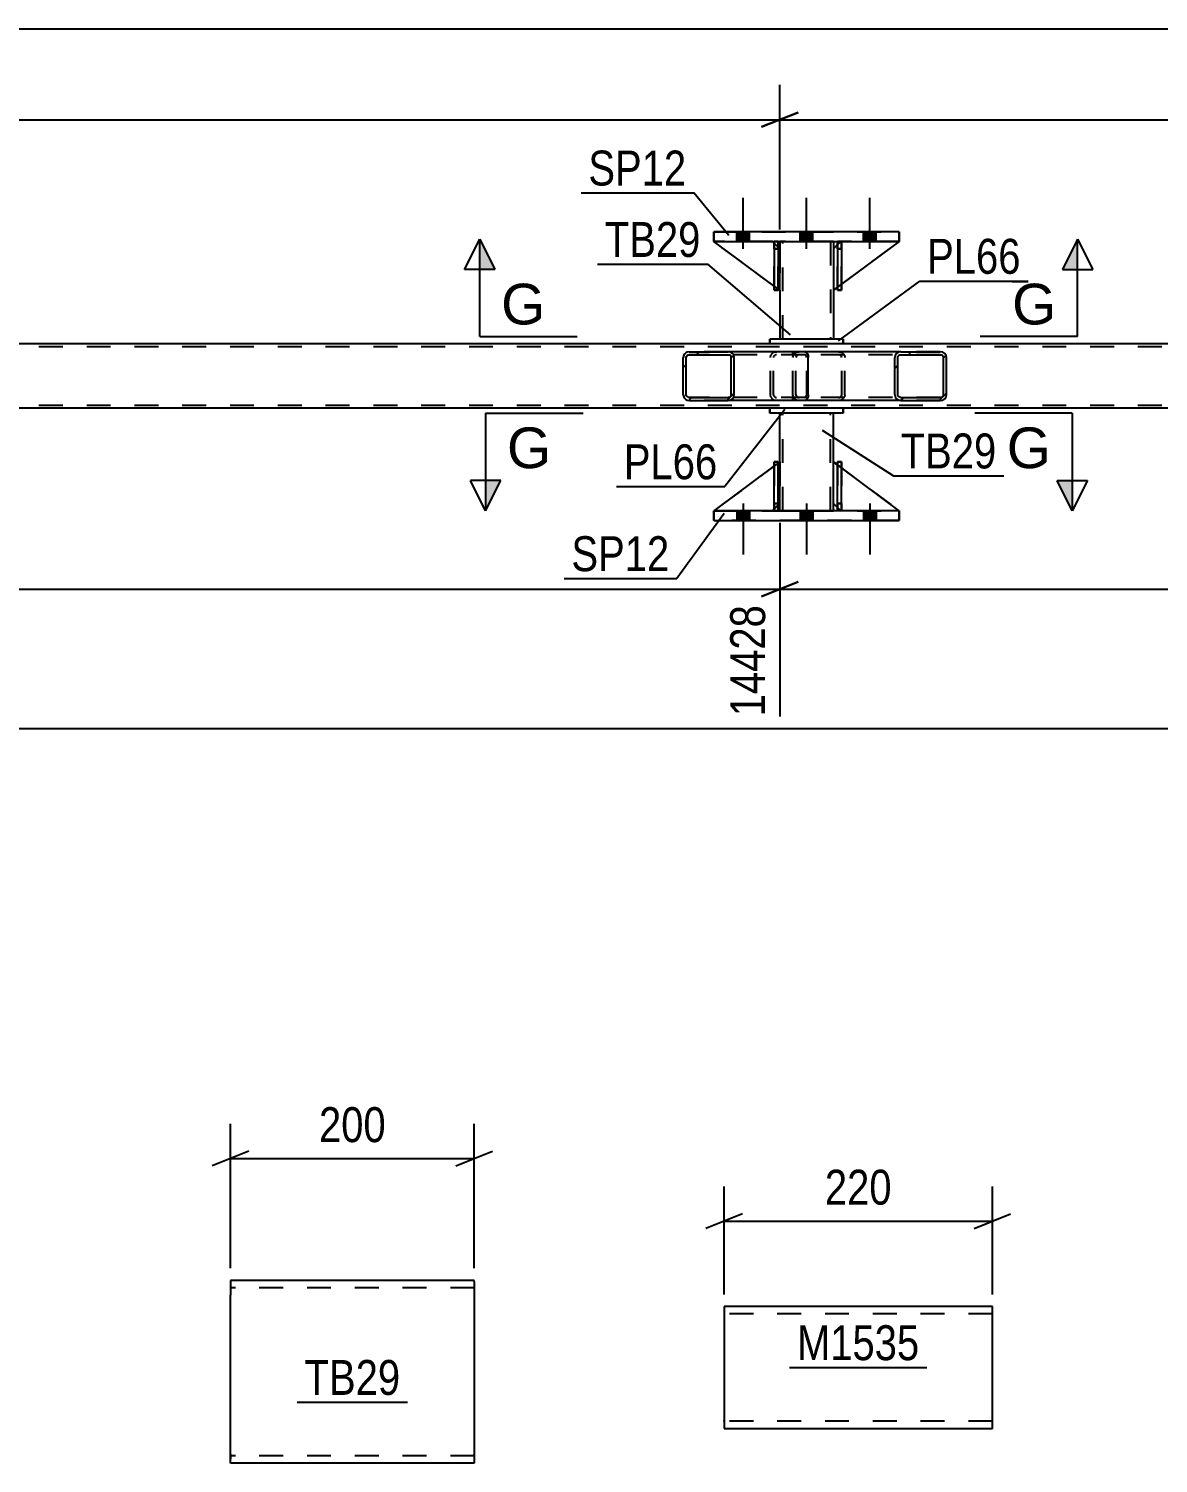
# Model space of a CAD drawing. Header units: millimetres. Extents: x 0 to 841, y 0 to 594.
# Drawn here: x 515.1 to 607.8, y 153.3 to 271 of the extents above; entities that cross this region are included whole.
import ezdxf

# ---------------------------------------------------------------- set-up
doc = ezdxf.new("R2010")
doc.units = ezdxf.units.MM
doc.linetypes.add('DXK_LINE_DOT2', pattern=[3.9198, 1.9599, -1.9599])
doc.styles.add('Arial', font='ARIAL.TTF', dxfattribs={"height": 0.2})
doc.styles.add('Arial Narrow', font='ARIALN.TTF', dxfattribs={"height": 0.2})

# ---------------------------------------------------------------- blocks, each defined once
blk = doc.blocks.new('Bolt-247343265-34656 - 4010')
at = {"linetype": 'Continuous'}
for points in [[(574.24, 231.48), (573.2, 231.48), (573.2, 230.68), (574.24, 230.68)], [(574.24, 231.48), (573.2, 231.48), (573.2, 230.68), (574.24, 230.68)], [(574.24, 231.48), (573.2, 231.48), (573.2, 230.68), (574.24, 230.68)], [(579.44, 231.48), (578.4, 231.48), (578.4, 230.68), (579.44, 230.68)], [(579.44, 231.48), (578.4, 231.48), (578.4, 230.68), (579.44, 230.68)], [(584.64, 231.48), (583.6, 231.48), (583.6, 230.68), (584.64, 230.68)], [(584.64, 231.48), (583.6, 231.48), (583.6, 230.68), (584.64, 230.68)], [(584.64, 231.48), (583.6, 231.48), (583.6, 230.68), (584.64, 230.68)]]:
    blk.add_hatch(color=1, dxfattribs=at).paths.add_polyline_path(points)
at = {"color": 1, "linetype": 'Continuous'}
for p, q in [((573.72, 232.08), (573.72, 227.88)), ((573.72, 232.08), (573.72, 227.88)), ((573.72, 232.08), (573.72, 227.88)), ((578.92, 232.08), (578.92, 227.88)), ((578.92, 232.08), (578.92, 227.88)), ((584.12, 232.08), (584.12, 227.88)), ((584.12, 232.08), (584.12, 227.88)), ((584.12, 232.08), (584.12, 227.88)), ((573.2, 231.48), (573.2, 230.68)), ((573.2, 231.48), (573.2, 230.68)), ((573.2, 231.48), (573.2, 230.68)), ((574.24, 231.48), (574.24, 230.68)), ((574.24, 231.48), (574.24, 230.68)), ((574.24, 231.48), (574.24, 230.68)), ((578.4, 231.48), (578.4, 230.68)), ((578.4, 231.48), (578.4, 230.68)), ((579.44, 231.48), (579.44, 230.68)), ((579.44, 231.48), (579.44, 230.68)), ((583.6, 231.48), (583.6, 230.68)), ((583.6, 231.48), (583.6, 230.68)), ((583.6, 231.48), (583.6, 230.68)), ((584.64, 231.48), (584.64, 230.68)), ((584.64, 231.48), (584.64, 230.68)), ((584.64, 231.48), (584.64, 230.68))]:
    blk.add_line(p, q, dxfattribs=at)
blk = doc.blocks.new('Part-247343265-34537 - 4010')
at = {"linetype": 'Continuous'}
h = blk.add_hatch(dxfattribs=at)
h.set_pattern_fill('', scale=0.7, style=0, pattern_type=0)
h.set_pattern_definition([(45, (590.3647, 244.2285), (-1.57154, 1.57154), [])])
h.paths.add_polyline_path([(590.4, 244.04), (590.36, 244.23), (590.25, 244.38), (590.09, 244.49), (589.89, 244.52), (586.66, 244.52), (586.46, 244.49), (586.3, 244.38), (586.19, 244.23), (586.15, 244.04), (586.15, 241), (586.19, 240.82), (586.3, 240.67), (586.46, 240.56), (586.66, 240.52), (589.89, 240.52), (590.09, 240.56), (590.25, 240.67), (590.36, 240.82), (590.4, 241)])
h.paths.add_polyline_path([(590.13, 240.91), (590.07, 240.84), (589.99, 240.78), (589.89, 240.76), (586.66, 240.76), (586.56, 240.78), (586.48, 240.84), (586.42, 240.91), (586.4, 241), (586.4, 244.04), (586.42, 244.14), (586.48, 244.21), (586.56, 244.27), (586.66, 244.28), (589.89, 244.28), (589.99, 244.27), (590.07, 244.21), (590.13, 244.14), (590.15, 244.04), (590.15, 241)])
at = {"color": 7, "linetype": 'DXK_LINE_DOT2'}
for p, q in [((577.8, 244.04), (577.84, 244.23)), ((577.8, 241), (577.8, 244.04)), ((578.07, 244.14), (578.05, 244.04)), ((578.05, 241), (578.05, 244.04)), ((578.13, 244.21), (578.07, 244.14)), ((578.11, 244.49), (578.31, 244.52)), ((578.21, 244.27), (578.13, 244.21)), ((578.31, 244.28), (578.21, 244.27)), ((578.79, 244.52), (578.31, 244.52)), ((589.89, 244.28), (578.31, 244.28)), ((581.54, 244.52), (581.74, 244.49)), ((581.64, 244.27), (581.54, 244.28)), ((581.72, 244.21), (581.64, 244.27)), ((581.78, 244.14), (581.72, 244.21)), ((581.8, 244.04), (581.78, 244.14)), ((581.8, 241), (581.8, 244.04)), ((582.02, 244.23), (582.05, 244.04)), ((582.05, 241), (582.05, 244.04)), ((589.89, 244.52), (586.66, 244.52)), ((577.84, 240.82), (577.8, 241)), ((578.05, 241), (578.07, 240.91)), ((578.07, 240.91), (578.13, 240.84)), ((578.31, 240.52), (578.11, 240.56)), ((578.13, 240.84), (578.21, 240.78)), ((578.21, 240.78), (578.31, 240.76)), ((589.89, 240.76), (578.31, 240.76)), ((578.79, 240.52), (578.31, 240.52)), ((581.54, 240.76), (581.64, 240.78)), ((581.74, 240.56), (581.54, 240.52)), ((581.64, 240.78), (581.72, 240.84)), ((581.72, 240.84), (581.78, 240.91)), ((581.78, 240.91), (581.8, 241)), ((582.05, 241), (582.02, 240.82)), ((589.89, 240.52), (586.66, 240.52))]:
    blk.add_line(p, q, dxfattribs=at)
at = {"color": 2, "linetype": 'Continuous'}
for p, q in [((586.66, 244.52), (578.79, 244.52)), ((586.19, 244.23), (586.15, 244.04)), ((586.15, 241), (586.15, 244.04)), ((586.4, 244.04), (586.42, 244.14)), ((586.4, 241), (586.4, 244.04)), ((586.42, 244.14), (586.48, 244.21)), ((586.66, 244.52), (586.46, 244.49)), ((586.48, 244.21), (586.56, 244.27)), ((586.56, 244.27), (586.66, 244.28)), ((586.66, 244.52), (589.89, 244.52)), ((586.66, 244.28), (589.89, 244.28)), ((590.09, 244.49), (589.89, 244.52)), ((589.89, 244.28), (589.99, 244.27)), ((589.99, 244.27), (590.07, 244.21)), ((590.07, 244.21), (590.13, 244.14)), ((590.13, 244.14), (590.15, 244.04)), ((590.15, 241), (590.15, 244.04)), ((590.4, 244.04), (590.36, 244.23)), ((590.4, 241), (590.4, 244.04)), ((586.66, 240.52), (578.79, 240.52)), ((586.15, 241), (586.19, 240.82)), ((586.42, 240.91), (586.4, 241)), ((586.48, 240.84), (586.42, 240.91)), ((586.46, 240.56), (586.66, 240.52)), ((586.56, 240.78), (586.48, 240.84)), ((586.66, 240.76), (586.56, 240.78)), ((586.66, 240.76), (589.89, 240.76)), ((586.66, 240.52), (589.89, 240.52)), ((589.99, 240.78), (589.89, 240.76)), ((589.89, 240.52), (590.09, 240.56)), ((590.07, 240.84), (589.99, 240.78)), ((590.13, 240.91), (590.07, 240.84)), ((590.15, 241), (590.13, 240.91)), ((590.36, 240.82), (590.4, 241))]:
    blk.add_line(p, q, dxfattribs=at)
at = {"color": 7, "linetype": 'DXK_LINE_DOT2'}
for centre, start, end in [((578.29, 244.02), 110.7583, 155.6801), ((581.56, 244.02), 24.3199, 69.2417), ((578.29, 241.03), 204.3199, 249.2417), ((581.56, 241.03), 290.7583, 335.6801)]:
    blk.add_arc(centre, 0.496, start, end, dxfattribs=at)
at = {"color": 2, "linetype": 'Continuous'}
for centre, start, end in [((586.64, 244.02), 110.7583, 155.68), ((589.91, 244.02), 24.32, 69.2417), ((586.64, 241.03), 204.32, 249.2417), ((589.91, 241.03), 290.7583, 335.68)]:
    blk.add_arc(centre, 0.496, start, end, dxfattribs=at)
blk = doc.blocks.new('Part-247343265-34545 - 4010')
at = {"linetype": 'Continuous'}
h = blk.add_hatch(dxfattribs=at)
h.set_pattern_fill('', scale=0.7, style=0, pattern_type=0)
h.set_pattern_definition([(45, (572.9536, 244.2285), (-1.57154, 1.57154), [])])
h.paths.add_polyline_path([(572.99, 244.04), (572.95, 244.23), (572.84, 244.38), (572.68, 244.49), (572.49, 244.52), (569.3, 244.52), (569.11, 244.49), (568.95, 244.38), (568.84, 244.23), (568.8, 244.04), (568.8, 241), (568.84, 240.82), (568.95, 240.67), (569.11, 240.56), (569.3, 240.52), (572.49, 240.52), (572.68, 240.56), (572.84, 240.67), (572.95, 240.82), (572.99, 241)])
h.paths.add_polyline_path([(572.72, 240.91), (572.67, 240.84), (572.59, 240.78), (572.49, 240.76), (569.3, 240.76), (569.21, 240.78), (569.13, 240.84), (569.07, 240.91), (569.05, 241), (569.05, 244.04), (569.07, 244.14), (569.13, 244.21), (569.21, 244.27), (569.3, 244.28), (572.49, 244.28), (572.59, 244.27), (572.67, 244.21), (572.72, 244.14), (572.74, 244.04), (572.74, 241)])
at = {"color": 2, "linetype": 'Continuous'}
for p, q in [((568.84, 244.23), (568.8, 244.04)), ((568.8, 241), (568.8, 244.04)), ((569.05, 244.04), (569.07, 244.14)), ((569.05, 241), (569.05, 244.04)), ((569.07, 244.14), (569.13, 244.21)), ((569.3, 244.52), (569.11, 244.49)), ((569.13, 244.21), (569.21, 244.27)), ((569.21, 244.27), (569.3, 244.28)), ((569.3, 244.52), (572.49, 244.52)), ((569.3, 244.28), (572.49, 244.28)), ((578.79, 244.52), (572.49, 244.52)), ((572.68, 244.49), (572.49, 244.52)), ((572.49, 244.28), (572.59, 244.27)), ((572.59, 244.27), (572.67, 244.21)), ((572.67, 244.21), (572.72, 244.14)), ((572.72, 244.14), (572.74, 244.04)), ((572.74, 241), (572.74, 244.04)), ((572.99, 244.04), (572.95, 244.23)), ((572.99, 241), (572.99, 244.04)), ((578.79, 244.52), (578.89, 244.49)), ((578.89, 244.49), (578.98, 244.38)), ((578.98, 244.38), (579.04, 244.23)), ((579.04, 244.23), (579.06, 244.04)), ((579.06, 241), (579.06, 244.04)), ((568.8, 241), (568.84, 240.82)), ((569.07, 240.91), (569.05, 241)), ((569.13, 240.84), (569.07, 240.91)), ((569.11, 240.56), (569.3, 240.52)), ((569.21, 240.78), (569.13, 240.84)), ((569.3, 240.76), (569.21, 240.78)), ((569.3, 240.76), (572.49, 240.76)), ((569.3, 240.52), (572.49, 240.52)), ((572.59, 240.78), (572.49, 240.76)), ((572.49, 240.52), (572.68, 240.56)), ((578.79, 240.52), (572.49, 240.52)), ((572.67, 240.84), (572.59, 240.78)), ((572.72, 240.91), (572.67, 240.84)), ((572.74, 241), (572.72, 240.91)), ((572.95, 240.82), (572.99, 241)), ((578.89, 240.56), (578.79, 240.52)), ((578.98, 240.67), (578.89, 240.56)), ((579.04, 240.82), (578.98, 240.67)), ((579.06, 241), (579.04, 240.82))]:
    blk.add_line(p, q, dxfattribs=at)
at = {"color": 7, "linetype": 'DXK_LINE_DOT2'}
for p, q in [((572.49, 244.52), (569.3, 244.52)), ((578.79, 244.28), (569.3, 244.28)), ((575.95, 244.04), (575.99, 244.23)), ((575.95, 241), (575.95, 244.04)), ((576.22, 244.14), (576.2, 244.04)), ((576.2, 241), (576.2, 244.04)), ((576.28, 244.21), (576.22, 244.14)), ((576.26, 244.49), (576.46, 244.52)), ((576.36, 244.27), (576.28, 244.21)), ((576.46, 244.28), (576.36, 244.27)), ((577.8, 244.28), (577.8, 244.52)), ((578.84, 244.27), (578.79, 244.28)), ((578.89, 244.21), (578.84, 244.27)), ((578.91, 244.14), (578.89, 244.21)), ((578.93, 244.04), (578.91, 244.14)), ((578.93, 241), (578.93, 244.04)), ((578.79, 240.76), (569.3, 240.76)), ((572.49, 240.52), (569.3, 240.52)), ((575.99, 240.82), (575.95, 241)), ((576.2, 241), (576.22, 240.91)), ((576.22, 240.91), (576.28, 240.84)), ((576.46, 240.52), (576.26, 240.56)), ((576.28, 240.84), (576.3, 240.82)), ((576.3, 240.82), (576.36, 240.78)), ((576.36, 240.78), (576.46, 240.76)), ((577.8, 240.52), (577.8, 240.76)), ((578.79, 240.76), (578.84, 240.78)), ((578.84, 240.78), (578.89, 240.84)), ((578.89, 240.84), (578.91, 240.91)), ((578.91, 240.91), (578.93, 241))]:
    blk.add_line(p, q, dxfattribs=at)
at = {"color": 2, "linetype": 'Continuous'}
for centre, start, end in [((569.29, 244.03), 111.1941, 156.1506), ((572.5, 244.03), 23.8494, 68.8059), ((569.29, 241.02), 203.8494, 248.8059), ((572.5, 241.02), 291.1941, 336.1506)]:
    blk.add_arc(centre, 0.492, start, end, dxfattribs=at)
at = {"color": 7, "linetype": 'DXK_LINE_DOT2'}
for centre, start, end in [((576.44, 244.03), 111.1941, 156.1506), ((576.44, 241.02), 203.8494, 248.8059)]:
    blk.add_arc(centre, 0.492, start, end, dxfattribs=at)
blk = doc.blocks.new('Part-247343265-34595 - 4010')
at = {"color": 2, "linetype": 'Continuous'}
for p, q in [((576.72, 253.56), (576.72, 252.96)), ((581.12, 253.56), (581.12, 252.96)), ((576.72, 249.56), (576.72, 245.56)), ((581.12, 249.56), (581.12, 245.56))]:
    blk.add_line(p, q, dxfattribs=at)
at = {"color": 7, "linetype": 'DXK_LINE_DOT2'}
for p, q in [((581.12, 253.56), (576.72, 253.56)), ((576.96, 245.56), (576.96, 253.56)), ((580.88, 253.56), (580.88, 245.56)), ((576.72, 252.96), (576.72, 249.56)), ((581.12, 252.96), (581.12, 249.56)), ((581.12, 245.56), (576.72, 245.56))]:
    blk.add_line(p, q, dxfattribs=at)
blk = doc.blocks.new('Part-247343265-34596 - 4010')
at = {"color": 2, "linetype": 'Continuous'}
for p, q in [((581.92, 245.56), (575.92, 245.56)), ((575.92, 245.16), (575.92, 245.56)), ((575.92, 245.56), (575.92, 245.56)), ((581.92, 245.16), (575.92, 245.16)), ((575.92, 245.16), (575.92, 245.16)), ((581.92, 245.56), (581.92, 245.16)), ((581.92, 245.56), (581.92, 245.56)), ((581.92, 245.16), (581.92, 245.16))]:
    blk.add_line(p, q, dxfattribs=at)
at = {"color": 7, "linetype": 'DXK_LINE_DOT2'}
for p, q in [((581.92, 245.56), (575.92, 245.56)), ((575.92, 245.56), (575.92, 245.16)), ((581.92, 245.16), (575.92, 245.16)), ((581.92, 245.16), (581.92, 245.56))]:
    blk.add_line(p, q, dxfattribs=at)
blk = doc.blocks.new('Part-247343265-34597 - 4010')
at = {"color": 2, "linetype": 'Continuous'}
for p, q in [((581.92, 239.88), (575.92, 239.88)), ((575.92, 239.48), (575.92, 239.88)), ((575.92, 239.88), (575.92, 239.88)), ((581.92, 239.48), (575.92, 239.48)), ((575.92, 239.48), (575.92, 239.48)), ((581.92, 239.88), (581.92, 239.48)), ((581.92, 239.88), (581.92, 239.88)), ((581.92, 239.48), (581.92, 239.48))]:
    blk.add_line(p, q, dxfattribs=at)
at = {"color": 7, "linetype": 'DXK_LINE_DOT2'}
for p, q in [((581.92, 239.88), (575.92, 239.88)), ((575.92, 239.88), (575.92, 239.48)), ((581.92, 239.48), (575.92, 239.48)), ((581.92, 239.48), (581.92, 239.88))]:
    blk.add_line(p, q, dxfattribs=at)
blk = doc.blocks.new('Part-247343265-34598 - 4010')
at = {"color": 2, "linetype": 'Continuous'}
for p, q in [((576.72, 235.48), (576.72, 239.48)), ((581.12, 235.48), (581.12, 239.48)), ((576.72, 231.48), (576.72, 232.08)), ((581.12, 231.48), (581.12, 232.08))]:
    blk.add_line(p, q, dxfattribs=at)
at = {"color": 7, "linetype": 'DXK_LINE_DOT2'}
for p, q in [((581.12, 239.48), (576.72, 239.48)), ((576.96, 231.48), (576.96, 239.48)), ((580.88, 231.48), (580.88, 239.48)), ((576.72, 232.08), (576.72, 235.48)), ((581.12, 232.08), (581.12, 235.48)), ((576.72, 231.48), (581.12, 231.48))]:
    blk.add_line(p, q, dxfattribs=at)
blk = doc.blocks.new('Part-247343265-34599 - 4010')
at = {"color": 7, "linetype": 'DXK_LINE_DOT2'}
for p, q in [((576.27, 252.96), (576.27, 253.56)), ((576.27, 253.56), (576.27, 253.56)), ((576.27, 253.56), (576.27, 249.56)), ((576.59, 253.56), (576.27, 253.56)), ((576.59, 252.96), (576.59, 253.56)), ((576.59, 249.56), (576.59, 253.56)), ((576.27, 249.56), (576.27, 252.96)), ((576.27, 252.96), (576.59, 252.96)), ((576.59, 252.96), (576.59, 249.56)), ((576.27, 249.56), (576.59, 249.56))]:
    blk.add_line(p, q, dxfattribs=at)
blk = doc.blocks.new('Part-247343265-34600 - 4010')
at = {"color": 7, "linetype": 'DXK_LINE_DOT2'}
for p, q in [((581.47, 252.96), (581.47, 253.56)), ((581.47, 253.56), (581.47, 253.56)), ((581.47, 253.56), (581.47, 249.56)), ((581.79, 253.56), (581.47, 253.56)), ((581.79, 252.96), (581.79, 253.56)), ((581.79, 249.56), (581.79, 253.56)), ((581.47, 249.56), (581.47, 252.96)), ((581.47, 252.96), (581.79, 252.96)), ((581.79, 252.96), (581.79, 249.56)), ((581.47, 249.56), (581.79, 249.56))]:
    blk.add_line(p, q, dxfattribs=at)
blk = doc.blocks.new('Part-247343265-34601 - 4010')
at = {"color": 2, "linetype": 'Continuous'}
for p, q in [((576.59, 253.56), (576.27, 253.56)), ((576.27, 253.56), (576.27, 249.56)), ((576.59, 253.56), (576.59, 253.56)), ((576.59, 253.56), (576.59, 249.56)), ((576.59, 249.56), (576.27, 249.56))]:
    blk.add_line(p, q, dxfattribs=at)
at = {"color": 7, "linetype": 'DXK_LINE_DOT2'}
for p, q in [((576.27, 252.96), (576.27, 253.56)), ((576.59, 252.96), (576.59, 253.56)), ((576.59, 253.56), (576.59, 253.56)), ((576.59, 252.96), (576.27, 252.96)), ((576.27, 252.96), (576.27, 249.56)), ((576.59, 249.56), (576.59, 252.96))]:
    blk.add_line(p, q, dxfattribs=at)
blk = doc.blocks.new('Part-247343265-34602 - 4010')
at = {"color": 2, "linetype": 'Continuous'}
for p, q in [((581.79, 253.56), (581.47, 253.56)), ((581.47, 253.56), (581.47, 249.56)), ((581.79, 253.56), (581.79, 253.56)), ((581.79, 253.56), (581.79, 249.56)), ((581.79, 249.56), (581.47, 249.56))]:
    blk.add_line(p, q, dxfattribs=at)
at = {"color": 7, "linetype": 'DXK_LINE_DOT2'}
for p, q in [((581.47, 252.96), (581.47, 253.56)), ((581.79, 252.96), (581.79, 253.56)), ((581.79, 253.56), (581.79, 253.56)), ((581.79, 252.96), (581.47, 252.96)), ((581.47, 252.96), (581.47, 249.56)), ((581.79, 249.56), (581.79, 252.96))]:
    blk.add_line(p, q, dxfattribs=at)
blk = doc.blocks.new('Part-247343265-34603 - 4010')
at = {"color": 7, "linetype": 'DXK_LINE_DOT2'}
for p, q in [((576.72, 249.56), (571.32, 253.56)), ((571.32, 253.56), (576.12, 253.56)), ((576.12, 253.56), (576.72, 252.96)), ((576.72, 252.96), (576.12, 253.56)), ((576.72, 252.96), (576.72, 249.56)), ((576.72, 252.96), (576.72, 252.96)), ((576.72, 252.96), (576.72, 249.56))]:
    blk.add_line(p, q, dxfattribs=at)
blk = doc.blocks.new('Part-247343265-34604 - 4010')
at = {"color": 2, "linetype": 'Continuous'}
for p, q in [((576.27, 249.9), (571.32, 253.56)), ((576.27, 253.41), (576.12, 253.56)), ((576.72, 252.96), (576.59, 253.09)), ((576.72, 252.96), (576.72, 252.96)), ((576.72, 249.56), (576.72, 252.96)), ((576.59, 249.66), (576.72, 249.56)), ((576.72, 249.56), (576.72, 249.56))]:
    blk.add_line(p, q, dxfattribs=at)
at = {"color": 7, "linetype": 'DXK_LINE_DOT2'}
for p, q in [((576.12, 253.56), (571.32, 253.56)), ((576.12, 253.56), (576.72, 252.96)), ((576.59, 253.09), (576.27, 253.41)), ((576.72, 252.96), (576.72, 249.56)), ((576.59, 249.66), (576.27, 249.9))]:
    blk.add_line(p, q, dxfattribs=at)
blk = doc.blocks.new('Part-247343265-34605 - 4010')
at = {"color": 7, "linetype": 'DXK_LINE_DOT2'}
for p, q in [((581.72, 253.56), (581.12, 252.96)), ((581.12, 249.56), (586.52, 253.56)), ((586.52, 253.56), (581.72, 253.56)), ((581.12, 252.96), (581.12, 249.56))]:
    blk.add_line(p, q, dxfattribs=at)
blk = doc.blocks.new('Part-247343265-34606 - 4010')
at = {"color": 2, "linetype": 'Continuous'}
for p, q in [((581.47, 253.32), (581.12, 252.96)), ((586.52, 253.56), (581.79, 250.06)), ((581.12, 252.96), (581.12, 249.56)), ((581.47, 249.83), (581.12, 249.56))]:
    blk.add_line(p, q, dxfattribs=at)
at = {"color": 7, "linetype": 'DXK_LINE_DOT2'}
for p, q in [((581.72, 253.56), (581.47, 253.32)), ((586.52, 253.56), (581.72, 253.56)), ((581.79, 250.06), (581.47, 249.83))]:
    blk.add_line(p, q, dxfattribs=at)
blk = doc.blocks.new('Part-247343265-34607 - 4010')
at = {"color": 7, "linetype": 'DXK_LINE_DOT2'}
for p, q in [((576.59, 235.48), (576.27, 235.48)), ((576.27, 232.08), (576.27, 235.48)), ((576.27, 231.48), (576.27, 235.48)), ((576.59, 235.48), (576.59, 232.08)), ((576.59, 231.48), (576.59, 235.48)), ((576.59, 232.08), (576.27, 232.08)), ((576.27, 231.48), (576.27, 232.08)), ((576.59, 232.08), (576.59, 231.48)), ((576.59, 231.48), (576.27, 231.48)), ((576.59, 231.48), (576.59, 231.48))]:
    blk.add_line(p, q, dxfattribs=at)
blk = doc.blocks.new('Part-247343265-34608 - 4010')
at = {"color": 7, "linetype": 'DXK_LINE_DOT2'}
for p, q in [((581.79, 235.48), (581.47, 235.48)), ((581.47, 232.08), (581.47, 235.48)), ((581.47, 231.48), (581.47, 235.48)), ((581.79, 235.48), (581.79, 232.08)), ((581.79, 231.48), (581.79, 235.48)), ((581.79, 232.08), (581.47, 232.08)), ((581.47, 231.48), (581.47, 232.08)), ((581.79, 232.08), (581.79, 231.48)), ((581.79, 231.48), (581.47, 231.48)), ((581.79, 231.48), (581.79, 231.48))]:
    blk.add_line(p, q, dxfattribs=at)
blk = doc.blocks.new('Part-247343265-34609 - 4010')
at = {"color": 2, "linetype": 'Continuous'}
for p, q in [((576.27, 231.48), (576.27, 235.48)), ((576.27, 235.48), (576.59, 235.48)), ((576.59, 231.48), (576.59, 235.48)), ((576.27, 231.48), (576.27, 231.48)), ((576.59, 231.48), (576.27, 231.48))]:
    blk.add_line(p, q, dxfattribs=at)
at = {"color": 7, "linetype": 'DXK_LINE_DOT2'}
for p, q in [((576.27, 235.48), (576.27, 232.08)), ((576.59, 232.08), (576.59, 235.48)), ((576.27, 232.08), (576.27, 231.48)), ((576.27, 232.08), (576.59, 232.08)), ((576.59, 231.48), (576.59, 232.08)), ((576.59, 231.48), (576.59, 231.48))]:
    blk.add_line(p, q, dxfattribs=at)
blk = doc.blocks.new('Part-247343265-34610 - 4010')
at = {"color": 2, "linetype": 'Continuous'}
for p, q in [((581.47, 231.48), (581.47, 235.48)), ((581.47, 235.48), (581.79, 235.48)), ((581.79, 231.48), (581.79, 235.48)), ((581.47, 231.48), (581.47, 231.48)), ((581.79, 231.48), (581.47, 231.48))]:
    blk.add_line(p, q, dxfattribs=at)
at = {"color": 7, "linetype": 'DXK_LINE_DOT2'}
for p, q in [((581.47, 235.48), (581.47, 232.08)), ((581.79, 232.08), (581.79, 235.48)), ((581.47, 232.08), (581.47, 231.48)), ((581.47, 232.08), (581.79, 232.08)), ((581.79, 231.48), (581.79, 232.08)), ((581.79, 231.48), (581.79, 231.48))]:
    blk.add_line(p, q, dxfattribs=at)
blk = doc.blocks.new('Part-247343265-34611 - 4010')
at = {"color": 7, "linetype": 'DXK_LINE_DOT2'}
for p, q in [((576.72, 235.48), (571.32, 231.48)), ((576.72, 232.08), (576.72, 235.48)), ((576.72, 235.48), (576.72, 232.08)), ((576.12, 231.48), (576.72, 232.08)), ((576.72, 232.08), (576.12, 231.48)), ((576.72, 232.08), (576.72, 232.08)), ((571.32, 231.48), (576.12, 231.48))]:
    blk.add_line(p, q, dxfattribs=at)
blk = doc.blocks.new('Part-247343265-34612 - 4010')
at = {"color": 2, "linetype": 'Continuous'}
for p, q in [((576.72, 235.48), (576.59, 235.39)), ((576.72, 232.08), (576.72, 235.48)), ((576.27, 235.15), (571.32, 231.48)), ((576.72, 232.08), (576.59, 231.96)), ((576.72, 232.08), (576.72, 232.08)), ((576.27, 231.64), (576.12, 231.48))]:
    blk.add_line(p, q, dxfattribs=at)
at = {"color": 7, "linetype": 'DXK_LINE_DOT2'}
for p, q in [((576.72, 232.08), (576.72, 235.48)), ((576.59, 235.39), (576.27, 235.15)), ((576.72, 232.08), (576.12, 231.48)), ((576.59, 231.96), (576.27, 231.64)), ((571.32, 231.48), (576.12, 231.48))]:
    blk.add_line(p, q, dxfattribs=at)
blk = doc.blocks.new('Part-247343265-34613 - 4010')
at = {"color": 7, "linetype": 'DXK_LINE_DOT2'}
for p, q in [((581.12, 232.08), (581.12, 235.48)), ((581.12, 235.48), (586.52, 231.48)), ((581.72, 231.48), (581.12, 232.08)), ((586.52, 231.48), (581.72, 231.48))]:
    blk.add_line(p, q, dxfattribs=at)
blk = doc.blocks.new('Part-247343265-34614 - 4010')
at = {"color": 2, "linetype": 'Continuous'}
for p, q in [((581.12, 232.08), (581.12, 235.48)), ((581.47, 235.22), (581.12, 235.48)), ((586.52, 231.48), (581.79, 234.99)), ((581.47, 231.73), (581.12, 232.08))]:
    blk.add_line(p, q, dxfattribs=at)
at = {"color": 7, "linetype": 'DXK_LINE_DOT2'}
for p, q in [((581.79, 234.99), (581.47, 235.22)), ((581.72, 231.48), (581.47, 231.73)), ((586.52, 231.48), (581.72, 231.48)), ((586.52, 231.48), (586.52, 231.48)), ((586.52, 231.48), (586.52, 231.48))]:
    blk.add_line(p, q, dxfattribs=at)
blk = doc.blocks.new('Part-247343265-34615 - 4010')
at = {"color": 2, "linetype": 'Continuous'}
for p, q in [((571.32, 231.48), (571.32, 230.68)), ((586.52, 231.48), (571.32, 231.48)), ((571.32, 231.48), (571.32, 231.48)), ((586.52, 230.68), (586.52, 231.48)), ((586.52, 231.48), (586.52, 231.48)), ((571.32, 230.68), (586.52, 230.68)), ((571.32, 230.68), (571.32, 230.68)), ((586.52, 230.68), (586.52, 230.68))]:
    blk.add_line(p, q, dxfattribs=at)
at = {"color": 7, "linetype": 'DXK_LINE_DOT2'}
for p, q in [((571.32, 230.68), (571.32, 231.48)), ((571.32, 231.48), (586.52, 231.48)), ((586.52, 231.48), (586.52, 230.68)), ((586.52, 230.68), (571.32, 230.68))]:
    blk.add_line(p, q, dxfattribs=at)
blk = doc.blocks.new('Part-247343265-34616 - 4010')
at = {"color": 2, "linetype": 'Continuous'}
for p, q in [((586.52, 254.36), (571.32, 254.36)), ((571.32, 254.36), (571.32, 253.56)), ((571.32, 254.36), (571.32, 254.36)), ((586.52, 253.56), (586.52, 254.36)), ((586.52, 254.36), (586.52, 254.36)), ((571.32, 253.56), (586.52, 253.56)), ((571.32, 253.56), (571.32, 253.56)), ((586.52, 253.56), (586.52, 253.56))]:
    blk.add_line(p, q, dxfattribs=at)
at = {"color": 7, "linetype": 'DXK_LINE_DOT2'}
for p, q in [((571.32, 254.36), (586.52, 254.36)), ((571.32, 253.56), (571.32, 254.36)), ((586.52, 254.36), (586.52, 253.56)), ((571.32, 253.56), (586.52, 253.56))]:
    blk.add_line(p, q, dxfattribs=at)
blk = doc.blocks.new('Part-247343265-34647 - 4010')
at = {"color": 7, "linetype": 'DXK_LINE_DOT2'}
for p, q in [((721.74, 244.92), (58.99, 244.92)), ((581.92, 245.16), (575.92, 245.16)), ((721.74, 240.12), (58.99, 240.12)), ((581.92, 239.88), (575.92, 239.88))]:
    blk.add_line(p, q, dxfattribs=at)
at = {"color": 2, "linetype": 'Continuous'}
for p, q in [((575.92, 245.16), (326.5, 245.16)), ((720.39, 245.16), (581.92, 245.16)), ((575.92, 239.88), (58.99, 239.88)), ((720.39, 239.88), (581.92, 239.88))]:
    blk.add_line(p, q, dxfattribs=at)
blk = doc.blocks.new('Bolt-247343265-34657 - 4010')
at = {"linetype": 'Continuous'}
for points in [[(573.2, 253.56), (574.24, 253.56), (574.24, 254.36), (573.2, 254.36)], [(573.2, 253.56), (574.24, 253.56), (574.24, 254.36), (573.2, 254.36)], [(573.2, 253.56), (574.24, 253.56), (574.24, 254.36), (573.2, 254.36)], [(578.4, 253.56), (579.44, 253.56), (579.44, 254.36), (578.4, 254.36)], [(578.4, 253.56), (579.44, 253.56), (579.44, 254.36), (578.4, 254.36)], [(583.6, 253.56), (584.64, 253.56), (584.64, 254.36), (583.6, 254.36)], [(583.6, 253.56), (584.64, 253.56), (584.64, 254.36), (583.6, 254.36)], [(583.6, 253.56), (584.64, 253.56), (584.64, 254.36), (583.6, 254.36)]]:
    blk.add_hatch(color=1, dxfattribs=at).paths.add_polyline_path(points)
at = {"color": 1, "linetype": 'Continuous'}
for p, q in [((573.72, 252.96), (573.72, 257.16)), ((573.72, 252.96), (573.72, 257.16)), ((573.72, 252.96), (573.72, 257.16)), ((578.92, 252.96), (578.92, 257.16)), ((578.92, 252.96), (578.92, 257.16)), ((584.12, 252.96), (584.12, 257.16)), ((584.12, 252.96), (584.12, 257.16)), ((584.12, 252.96), (584.12, 257.16)), ((573.2, 253.56), (573.2, 254.36)), ((573.2, 253.56), (573.2, 254.36)), ((573.2, 253.56), (573.2, 254.36)), ((574.24, 253.56), (574.24, 254.36)), ((574.24, 253.56), (574.24, 254.36)), ((574.24, 253.56), (574.24, 254.36)), ((578.4, 253.56), (578.4, 254.36)), ((578.4, 253.56), (578.4, 254.36)), ((579.44, 253.56), (579.44, 254.36)), ((579.44, 253.56), (579.44, 254.36)), ((583.6, 253.56), (583.6, 254.36)), ((583.6, 253.56), (583.6, 254.36)), ((583.6, 253.56), (583.6, 254.36)), ((584.64, 253.56), (584.64, 254.36)), ((584.64, 253.56), (584.64, 254.36)), ((584.64, 253.56), (584.64, 254.36))]:
    blk.add_line(p, q, dxfattribs=at)
blk = doc.blocks.new('Part-247343265-50210 - 50209')
at = {"color": 2, "linetype": 'Continuous'}
for p, q in [((531.66, 168.33), (531.66, 167.13)), ((551.66, 168.33), (531.66, 168.33)), ((551.66, 168.24), (551.66, 168.33)), ((551.66, 168.24), (551.66, 167.13)), ((531.66, 154.07), (531.66, 167.13)), ((551.66, 167.13), (551.66, 153.33)), ((531.66, 153.42), (531.66, 154.07)), ((531.66, 153.33), (531.66, 153.42)), ((551.66, 153.33), (531.66, 153.33))]:
    blk.add_line(p, q, dxfattribs=at)
at = {"color": 7, "linetype": 'DXK_LINE_DOT2'}
for p, q in [((551.66, 167.73), (531.66, 167.73)), ((551.66, 167.98), (551.66, 167.13)), ((531.66, 154.07), (531.66, 153.68)), ((531.66, 153.93), (531.66, 153.97)), ((551.66, 153.93), (531.66, 153.93)), ((531.66, 153.33), (531.66, 153.33)), ((551.66, 153.97), (551.66, 154.07)), ((551.66, 153.93), (551.66, 153.97)), ((551.66, 153.93), (551.66, 153.97))]:
    blk.add_line(p, q, dxfattribs=at)
blk = doc.blocks.new('Part-247343265-50350 - 50349')
at = {"color": 2, "linetype": 'Continuous'}
for p, q in [((594.16, 166.19), (572.16, 166.19)), ((572.16, 166.19), (572.16, 156.28)), ((594.16, 156.19), (594.16, 166.19)), ((572.16, 156.28), (572.16, 156.19)), ((572.16, 156.19), (594.16, 156.19))]:
    blk.add_line(p, q, dxfattribs=at)
at = {"color": 7, "linetype": 'DXK_LINE_DOT2'}
for p, q in [((594.16, 165.59), (572.16, 165.59)), ((572.16, 156.79), (572.16, 156.84)), ((594.16, 156.79), (572.16, 156.79)), ((594.16, 156.79), (594.16, 156.84))]:
    blk.add_line(p, q, dxfattribs=at)
blk = doc.blocks.new('StraightDimension-247343265-47576 - 4010')
at = {"color": 7, "linetype": 'Continuous'}
for p, q in [((576.72, 254.56), (576.72, 266.41)), ((721.81, 245.68), (721.81, 266.41)), ((578.22, 264.16), (575.22, 262.96)), ((720.31, 262.96), (723.31, 264.16)), ((576.72, 263.56), (721.81, 263.56))]:
    blk.add_line(p, q, dxfattribs=at)
at = {"color": 0}
blk.add_wipeout([(653.52, 264.31), (653.52, 268.51), (645.01, 268.51), (645.01, 264.31)], dxfattribs=at)
at = {"color": 3, "style": 'Arial Narrow'}
blk.add_text('3627', height=2.863, dxfattribs=at).set_placement((645.61, 264.91))
blk = doc.blocks.new('StraightDimension-247343265-47651 - 4010')
at = {"color": 7, "linetype": 'Continuous'}
blk.add_line((49.73, 213.62), (723.04, 213.62), dxfattribs=at)
blk = doc.blocks.new('StraightDimension-247343265-47627 - 4010')
at = {"color": 7, "linetype": 'Continuous'}
blk.add_line((50.37, 271.02), (722.4, 271.02), dxfattribs=at)
blk = doc.blocks.new('StraightDimension-247343265-47577 - 4010')
at = {"color": 7, "linetype": 'Continuous'}
for p, q in [((576.72, 254.56), (576.72, 266.41)), ((575.22, 262.96), (578.22, 264.16)), ((321.3, 263.56), (576.72, 263.56))]:
    blk.add_line(p, q, dxfattribs=at)
blk = doc.blocks.new('StraightDimension-247343265-47601 - 4010')
at = {"color": 7, "linetype": 'Continuous'}
for p, q in [((721.8, 239.18), (721.8, 214.61)), ((576.72, 230.48), (576.72, 214.61)), ((578.22, 225.65), (575.22, 224.45)), ((576.72, 225.05), (721.8, 225.05)), ((720.3, 224.45), (723.3, 225.65))]:
    blk.add_line(p, q, dxfattribs=at)
at = {"color": 0}
blk.add_wipeout([(653.52, 225.8), (653.52, 230), (645, 230), (645, 225.8)], dxfattribs=at)
at = {"color": 3, "style": 'Arial Narrow'}
blk.add_text('3627', height=2.863, dxfattribs=at).set_placement((645.6, 226.4))
at = {"color": 0, "linetype": 'Continuous'}
blk.add_wipeout([(721.2, 224.35), (717, 224.35), (717, 214.01), (721.2, 214.01)], dxfattribs=at)
at = {"color": 3, "linetype": 'Continuous', "style": 'Arial Narrow'}
blk.add_text('18055', height=2.863, rotation=90.0002, dxfattribs=at).set_placement((720.6, 214.61))
blk = doc.blocks.new('StraightDimension-247343265-47602 - 4010')
at = {"color": 7, "linetype": 'Continuous'}
for p, q in [((576.72, 230.48), (576.72, 214.61)), ((321.3, 225.05), (576.72, 225.05)), ((575.22, 224.45), (578.22, 225.65))]:
    blk.add_line(p, q, dxfattribs=at)
at = {"color": 0, "linetype": 'Continuous'}
blk.add_wipeout([(576.12, 224.35), (571.92, 224.35), (571.92, 214.01), (576.12, 214.01)], dxfattribs=at)
at = {"color": 3, "linetype": 'Continuous', "style": 'Arial Narrow'}
blk.add_text('14428', height=2.863, rotation=90.0002, dxfattribs=at).set_placement((575.52, 214.61))
blk = doc.blocks.new('StraightDimension-247343265-50442 - 50209')
at = {"color": 7, "linetype": 'Continuous'}
for p, q in [((531.66, 169.33), (531.66, 181.18)), ((551.66, 169.33), (551.66, 181.18)), ((533.16, 178.93), (530.16, 177.73)), ((550.16, 177.73), (553.16, 178.93)), ((531.66, 178.33), (551.66, 178.33))]:
    blk.add_line(p, q, dxfattribs=at)
at = {"color": 0}
blk.add_wipeout([(545.01, 179.08), (545.01, 183.28), (538.32, 183.28), (538.32, 179.08)], dxfattribs=at)
at = {"color": 3, "style": 'Arial Narrow'}
blk.add_text('200', height=2.863, dxfattribs=at).set_placement((538.92, 179.68))
blk = doc.blocks.new('StraightDimension-247343265-50566 - 50349')
at = {"color": 7, "linetype": 'Continuous'}
for p, q in [((572.16, 167.19), (572.16, 176.05)), ((594.16, 167.19), (594.16, 176.05)), ((573.66, 173.8), (570.66, 172.6)), ((572.16, 173.2), (594.16, 173.2)), ((592.66, 172.6), (595.66, 173.8))]:
    blk.add_line(p, q, dxfattribs=at)
at = {"color": 0}
blk.add_wipeout([(586.5, 173.95), (586.5, 178.15), (579.82, 178.15), (579.82, 173.95)], dxfattribs=at)
at = {"color": 3, "style": 'Arial Narrow'}
blk.add_text('220', height=2.863, dxfattribs=at).set_placement((580.42, 174.55))
blk = doc.blocks.new('SectionMark-247343265-4382 - 4010')
at = {"linetype": 'Continuous'}
for points in [[(552.59, 233.97), (553.84, 233.97), (552.59, 231.47)], [(599.47, 233.97), (600.72, 233.97), (600.72, 231.47)]]:
    blk.add_hatch(color=6, dxfattribs=at).paths.add_polyline_path(points)
at = {"color": 6, "linetype": 'Continuous'}
for p, q in [((552.59, 239.47), (560.59, 239.47)), ((552.59, 239.47), (552.59, 231.47)), ((600.72, 239.47), (592.72, 239.47)), ((600.72, 239.47), (600.72, 231.47)), ((552.59, 231.47), (551.34, 233.97)), ((553.84, 233.97), (551.34, 233.97)), ((552.59, 231.47), (553.84, 233.97)), ((599.47, 233.97), (601.97, 233.97)), ((600.72, 231.47), (599.47, 233.97)), ((601.97, 233.97), (600.72, 231.47))]:
    blk.add_line(p, q, dxfattribs=at)
at = {"color": 0, "linetype": 'Continuous'}
for points in [[(557.97, 234.97), (557.97, 238.47), (554.34, 238.47), (554.34, 234.97)], [(598.97, 234.97), (598.97, 238.47), (595.34, 238.47), (595.34, 234.97)]]:
    blk.add_wipeout(points, dxfattribs=at)
at = {"color": 3, "linetype": 'Continuous', "style": 'Arial'}
for p in [(554.34, 234.97), (595.34, 234.97)]:
    blk.add_text('G', height=3.34, dxfattribs=at).set_placement(p)
blk = doc.blocks.new('SectionMark-247343265-4378 - 4010')
at = {"linetype": 'Continuous'}
for points in [[(553.36, 251.26), (552.11, 251.26), (552.11, 253.76)], [(601.16, 251.26), (599.91, 251.26), (601.16, 253.76)]]:
    blk.add_hatch(color=6, dxfattribs=at).paths.add_polyline_path(points)
at = {"color": 6, "linetype": 'Continuous'}
for p, q in [((550.86, 251.26), (552.11, 253.76)), ((552.11, 245.76), (552.11, 253.76)), ((552.11, 253.76), (553.36, 251.26)), ((601.16, 253.76), (599.91, 251.26)), ((601.16, 245.76), (601.16, 253.76)), ((601.16, 253.76), (602.41, 251.26)), ((553.36, 251.26), (550.86, 251.26)), ((599.91, 251.26), (602.41, 251.26)), ((552.11, 245.76), (560.11, 245.76)), ((601.16, 245.76), (593.16, 245.76))]:
    blk.add_line(p, q, dxfattribs=at)
at = {"color": 0, "linetype": 'Continuous'}
for points in [[(557.49, 246.76), (557.49, 250.26), (553.86, 250.26), (553.86, 246.76)], [(599.41, 246.76), (599.41, 250.26), (595.78, 250.26), (595.78, 246.76)]]:
    blk.add_wipeout(points, dxfattribs=at)
at = {"color": 3, "linetype": 'Continuous', "style": 'Arial'}
for p in [(553.86, 246.76), (595.78, 246.76)]:
    blk.add_text('G', height=3.34, dxfattribs=at).set_placement(p)
blk = doc.blocks.new('Mark-247343265-47695 - 4010')
at = {"color": 30, "linetype": 'Continuous'}
for p in [(561.77, 251.7), (577.61, 245.9)]:
    blk.add_line(p, (570.82, 251.7), dxfattribs=at)
at = {"color": 0}
blk.add_wipeout([(570.22, 252.3), (570.22, 255.3), (562.37, 255.3), (562.37, 252.3)], dxfattribs=at)
blk.add_wipeout([(570.22, 252.3), (570.22, 255.3), (562.37, 255.3), (562.37, 252.3)], dxfattribs=at)
at = {"color": 3, "style": 'Arial Narrow'}
blk.add_text('TB29', height=2.863, dxfattribs=at).set_placement((562.37, 252.3))
blk = doc.blocks.new('Mark-247343265-47698 - 4010')
at = {"color": 30, "linetype": 'Continuous'}
for p, q in [((581.55, 245.43), (588.21, 250.32)), ((588.21, 250.32), (597.09, 250.32))]:
    blk.add_line(p, q, dxfattribs=at)
at = {"color": 0}
blk.add_wipeout([(596.49, 250.92), (596.49, 253.92), (588.81, 253.92), (588.81, 250.92)], dxfattribs=at)
blk.add_wipeout([(596.49, 250.92), (596.49, 253.92), (588.81, 253.92), (588.81, 250.92)], dxfattribs=at)
at = {"color": 3, "style": 'Arial Narrow'}
blk.add_text('PL66', height=2.863, dxfattribs=at).set_placement((588.81, 250.92))
blk = doc.blocks.new('Mark-247343265-47701 - 4010')
at = {"color": 30, "linetype": 'Continuous'}
for p in [(577.13, 239.79), (563.33, 233.46)]:
    blk.add_line(p, (572.21, 233.46), dxfattribs=at)
at = {"color": 0}
blk.add_wipeout([(571.61, 234.06), (571.61, 237.06), (563.93, 237.06), (563.93, 234.06)], dxfattribs=at)
blk.add_wipeout([(571.61, 234.06), (571.61, 237.06), (563.93, 237.06), (563.93, 234.06)], dxfattribs=at)
at = {"color": 3, "style": 'Arial Narrow'}
blk.add_text('PL66', height=2.863, dxfattribs=at).set_placement((563.93, 234.06))
blk = doc.blocks.new('Mark-247343265-47704 - 4010')
at = {"color": 30, "linetype": 'Continuous'}
for p, q in [((580.2, 238.09), (586.04, 234.35)), ((586.04, 234.35), (595.09, 234.35))]:
    blk.add_line(p, q, dxfattribs=at)
at = {"color": 0}
blk.add_wipeout([(594.49, 234.95), (594.49, 237.95), (586.64, 237.95), (586.64, 234.95)], dxfattribs=at)
blk.add_wipeout([(594.49, 234.95), (594.49, 237.95), (586.64, 237.95), (586.64, 234.95)], dxfattribs=at)
at = {"color": 3, "style": 'Arial Narrow'}
blk.add_text('TB29', height=2.863, dxfattribs=at).set_placement((586.64, 234.95))
blk = doc.blocks.new('Mark-247343265-47707 - 4010')
at = {"color": 30, "linetype": 'Continuous'}
for p in [(572.17, 231.25), (559.03, 225.92)]:
    blk.add_line(p, (568.27, 225.92), dxfattribs=at)
at = {"color": 0}
blk.add_wipeout([(567.67, 226.52), (567.67, 229.52), (559.63, 229.52), (559.63, 226.52)], dxfattribs=at)
blk.add_wipeout([(567.67, 226.52), (567.67, 229.52), (559.63, 229.52), (559.63, 226.52)], dxfattribs=at)
at = {"color": 3, "style": 'Arial Narrow'}
blk.add_text('SP12', height=2.863, dxfattribs=at).set_placement((559.63, 226.52))
blk = doc.blocks.new('Mark-247343265-47710 - 4010')
at = {"color": 30, "linetype": 'Continuous'}
for p in [(560.42, 257.56), (572.53, 254.05)]:
    blk.add_line(p, (569.66, 257.56), dxfattribs=at)
at = {"color": 0}
blk.add_wipeout([(569.06, 258.16), (569.06, 261.16), (561.02, 261.16), (561.02, 258.16)], dxfattribs=at)
blk.add_wipeout([(569.06, 258.16), (569.06, 261.16), (561.02, 261.16), (561.02, 258.16)], dxfattribs=at)
at = {"color": 3, "style": 'Arial Narrow'}
blk.add_text('SP12', height=2.863, dxfattribs=at).set_placement((561.02, 258.16))
blk = doc.blocks.new('Mark-247343265-50591 - 50209')
at = {"color": 30, "linetype": 'Continuous'}
blk.add_line((537.14, 158.34), (546.19, 158.34), dxfattribs=at)
at = {"color": 0}
blk.add_wipeout([(545.59, 158.94), (545.59, 161.94), (537.74, 161.94), (537.74, 158.94)], dxfattribs=at)
blk.add_wipeout([(545.59, 158.94), (545.59, 161.94), (537.74, 161.94), (537.74, 158.94)], dxfattribs=at)
at = {"color": 3, "style": 'Arial Narrow'}
blk.add_text('TB29', height=2.863, dxfattribs=at).set_placement((537.74, 158.94))
blk = doc.blocks.new('Mark-247343265-50608 - 50349')
at = {"color": 30, "linetype": 'Continuous'}
blk.add_line((577.53, 161.19), (588.79, 161.19), dxfattribs=at)
at = {"color": 0}
blk.add_wipeout([(588.19, 161.79), (588.19, 164.79), (578.13, 164.79), (578.13, 161.79)], dxfattribs=at)
blk.add_wipeout([(588.19, 161.79), (588.19, 164.79), (578.13, 164.79), (578.13, 161.79)], dxfattribs=at)
at = {"color": 3, "style": 'Arial Narrow'}
blk.add_text('M1535', height=2.863, dxfattribs=at).set_placement((578.13, 161.79))

msp = doc.modelspace()

# ---------------------------------------------------------------- block references
for name in ['Bolt-247343265-34657 - 4010', 'Part-247343265-34616 - 4010', 'Part-247343265-34603 - 4010', 'Part-247343265-34604 - 4010', 'Part-247343265-34599 - 4010', 'Part-247343265-34601 - 4010', 'Part-247343265-34595 - 4010', 'Part-247343265-34605 - 4010', 'Part-247343265-34606 - 4010', 'Part-247343265-34600 - 4010', 'Part-247343265-34602 - 4010', 'Part-247343265-34647 - 4010', 'Part-247343265-34596 - 4010', 'Part-247343265-34545 - 4010', 'Part-247343265-34537 - 4010', 'Part-247343265-34597 - 4010', 'Part-247343265-34598 - 4010', 'Part-247343265-34611 - 4010', 'Part-247343265-34612 - 4010', 'Part-247343265-34607 - 4010', 'Part-247343265-34609 - 4010', 'Part-247343265-34613 - 4010', 'Part-247343265-34614 - 4010', 'Part-247343265-34608 - 4010', 'Part-247343265-34610 - 4010', 'Bolt-247343265-34656 - 4010', 'Part-247343265-34615 - 4010', 'StraightDimension-247343265-50442 - 50209', 'StraightDimension-247343265-50566 - 50349', 'Part-247343265-50210 - 50209', 'Part-247343265-50350 - 50349']:
    msp.add_blockref(name, (0, 0))

# ---------------------------------------------------------------- next in the draw order: block references
for name in ['StraightDimension-247343265-47576 - 4010', 'StraightDimension-247343265-47651 - 4010', 'Mark-247343265-50608 - 50349', 'Mark-247343265-50591 - 50209']:
    msp.add_blockref(name, (0, 0))

# ---------------------------------------------------------------- next in the draw order: block references
for name in ['StraightDimension-247343265-47627 - 4010', 'StraightDimension-247343265-47601 - 4010']:
    msp.add_blockref(name, (0, 0))

# ---------------------------------------------------------------- next in the draw order: block references
for name in ['StraightDimension-247343265-47577 - 4010', 'SectionMark-247343265-4378 - 4010', 'SectionMark-247343265-4382 - 4010', 'StraightDimension-247343265-47602 - 4010']:
    msp.add_blockref(name, (0, 0))

# ---------------------------------------------------------------- next in the draw order: block references
for name in ['Mark-247343265-47695 - 4010', 'Mark-247343265-47698 - 4010', 'Mark-247343265-47701 - 4010', 'Mark-247343265-47704 - 4010', 'Mark-247343265-47707 - 4010']:
    msp.add_blockref(name, (0, 0))

# ---------------------------------------------------------------- next in the draw order: block references
msp.add_blockref('Mark-247343265-47710 - 4010', (0, 0))

doc.saveas('drawing.dxf')
